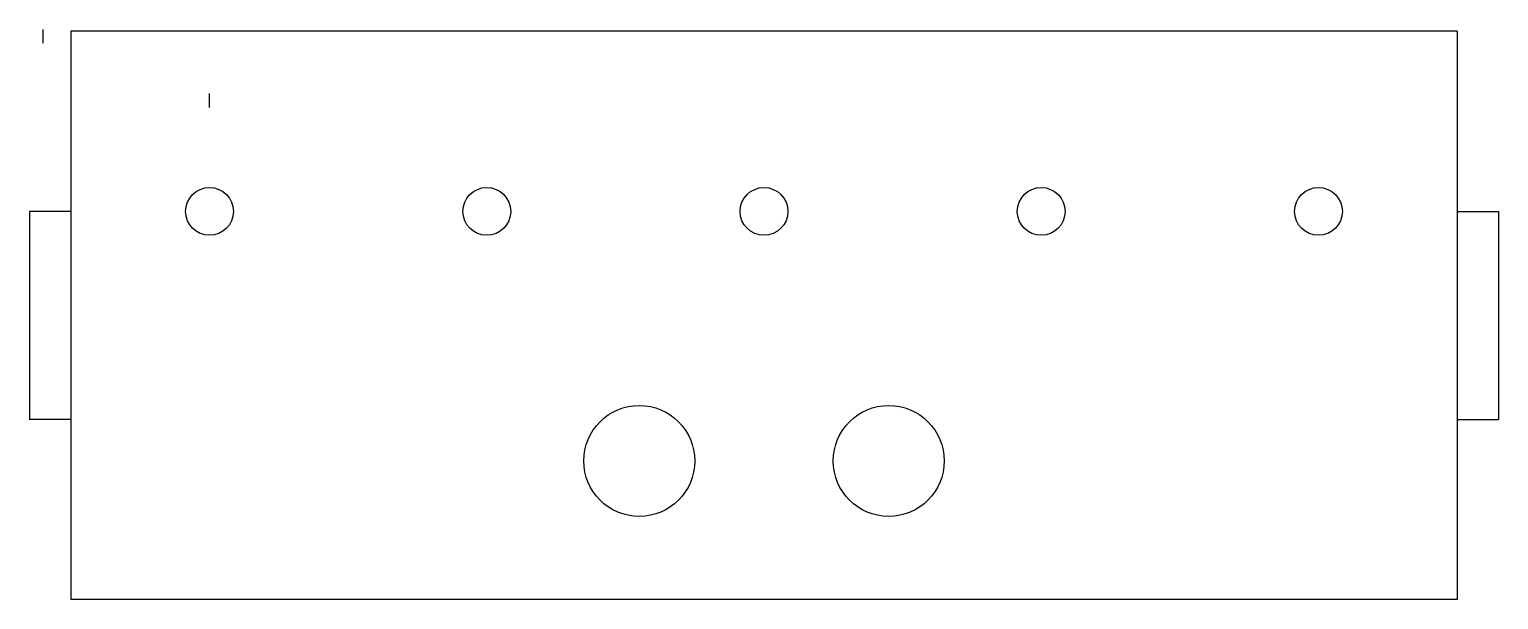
# Model space of a CAD drawing. Extents: x -106 to 106, y -41 to 41.
import ezdxf

# ---------------------------------------------------------------- set-up
doc = ezdxf.new("R2010")
doc.units = 0
doc.header["$MEASUREMENT"] = 0
doc.layers.add('MODELSKETCH_VISIBLE', color=7, linetype='CONTINUOUS')

msp = doc.modelspace()

# ---------------------------------------------------------------- linework, layer by layer
at = {"layer": 'MODELSKETCH_VISIBLE'}
for p, q in [((-104, 39.26), (-104, 41.26)), ((-100, 41), (-100, -41)), ((100, 41), (-100, 41)), ((100, 41), (100, -41)), ((-80, 30), (-80, 32)), ((-106, 15), (-106, -15)), ((-100, 15), (-106, 15)), ((-100, 15), (-100, -15)), ((100, 15), (100, -15)), ((100, 15), (106, 15)), ((106, 15), (106, -15)), ((-100, -15), (-106, -15)), ((100, -15), (106, -15)), ((100, -41), (-100, -41))]:
    msp.add_line(p, q, dxfattribs=at)
for centre, radius in [((-80, 15), 3.45), ((-40, 15), 3.45), ((0, 15), 3.45), ((40, 15), 3.45), ((80, 15), 3.45), ((-18, -21), 8), ((18, -21), 8)]:
    msp.add_circle(centre, radius, dxfattribs=at)

doc.saveas('drawing.dxf')
